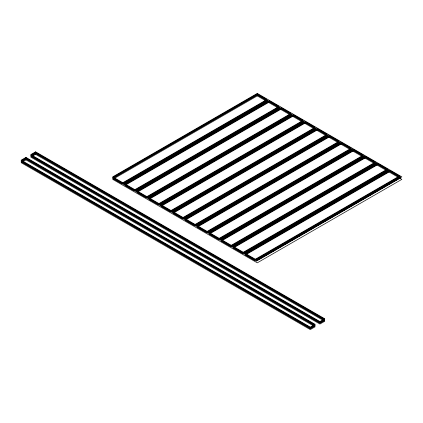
<?xml version="1.0" encoding="UTF-8"?>
<svg xmlns="http://www.w3.org/2000/svg" width="423" height="423" viewBox="0 0 423 423"><rect width="100%" height="100%" fill="white"/><g stroke="black" fill="none" stroke-linecap="round" stroke-linejoin="round"><path stroke-width="0.63" d="M123.553 183.677L268.124 100.209M123.553 184.232L268.124 100.769M123.553 184.793L268.124 101.324M135.603 190.636L280.169 107.167M135.603 191.191L280.169 107.722M135.603 191.746L280.169 108.277M147.648 197.589L292.219 114.12M147.648 198.144L292.219 114.681M147.648 198.704L292.219 115.236M159.698 204.547L304.264 121.078M159.698 205.102L304.264 121.634M159.698 205.657L304.264 122.189M171.743 211.5L316.314 128.032M171.743 212.055L316.314 128.592M171.743 212.61L316.314 129.147M183.788 218.453L328.359 134.99M183.788 219.014L328.359 135.545M183.788 219.569L328.359 136.1M195.838 225.411L340.409 141.943M195.838 225.967L340.409 142.503M195.838 226.522L340.409 143.059M207.883 232.364L352.454 148.901M207.883 232.925L352.454 149.456M207.883 233.48L352.454 150.012M219.934 239.323L364.504 155.854M219.934 239.878L364.504 156.41M219.934 240.433L364.504 156.97M231.978 246.276L376.549 162.813M231.978 246.836L376.549 163.368M231.978 247.392L376.549 163.923M244.029 253.234L388.6 169.766M244.029 253.789L388.6 170.321M244.029 254.345L388.6 170.881M256.074 260.187L400.644 176.724M256.074 260.748L400.644 177.279M256.074 261.303L400.644 177.834M25.967 157.388L21.15 160.169L310.292 327.101L315.109 324.319L25.967 157.388M35.606 151.82L30.789 154.601L319.925 321.538L324.748 318.757L35.606 151.82M25.967 157.943L21.15 160.724L310.292 327.656L315.109 324.875L25.967 157.943M35.606 152.38L30.789 155.162L319.925 322.093L324.748 319.312L35.606 152.38M25.967 158.498L21.15 161.279L310.292 328.216L315.109 325.43L25.967 158.498M35.606 152.936L30.789 155.717L319.925 322.649L324.748 319.867L35.606 152.936M25.967 159.053L21.15 161.84L310.292 328.771L315.109 325.99L25.967 159.053M35.606 153.491L30.789 156.272L319.925 323.204L324.748 320.423L35.606 153.491M25.967 159.889L21.15 162.67L310.292 329.607L315.109 326.82L25.967 159.889M35.606 154.326L30.789 157.107L319.925 324.039L324.748 321.258L35.606 154.326M257.279 93.393L112.708 176.862L257.279 260.33L401.85 176.862L257.279 93.393M257.279 93.954L112.708 177.417L122.347 182.985L266.918 99.516L257.279 93.954M257.279 94.509L112.708 177.972L122.347 183.54L266.918 100.071L257.279 94.509M257.279 95.064L112.708 178.532L122.347 184.095L266.918 100.626L257.279 95.064M257.279 95.899L112.708 179.368L257.279 262.831L401.85 179.368L257.279 95.899M269.329 100.907L124.759 184.375L134.398 189.938L278.963 106.469L269.329 100.907M269.329 101.462L124.759 184.93L134.398 190.493L278.963 107.03L269.329 101.462M269.329 102.022L124.759 185.486L134.398 191.053L278.963 107.585L269.329 102.022M281.374 107.865L136.803 191.328L146.443 196.896L291.013 113.427L281.374 107.865M281.374 108.42L136.803 191.883L146.443 197.451L291.013 113.983L281.374 108.42M281.374 108.975L136.803 192.444L146.443 198.006L291.013 114.538L281.374 108.975M293.425 114.818L148.854 198.287L158.493 203.849L303.058 120.381L293.425 114.818M293.425 115.373L148.854 198.842L158.493 204.404L303.058 120.941L293.425 115.373M293.425 115.928L148.854 199.397L158.493 204.959L303.058 121.496L293.425 115.928M305.469 121.771L160.899 205.24L170.538 210.802L315.109 127.339L305.469 121.771M305.469 122.332L160.899 205.795L170.538 211.363L315.109 127.894L305.469 122.332M305.469 122.887L160.899 206.355L170.538 211.918L315.109 128.449L305.469 122.887M317.52 128.729L172.949 212.198L182.588 217.76L327.153 134.292L317.52 128.729M317.52 129.285L172.949 212.753L182.588 218.316L327.153 134.852L317.52 129.285M317.52 129.84L172.949 213.308L182.588 218.871L327.153 135.408L317.52 129.84M329.565 135.683L184.994 219.151L194.633 224.713L339.204 141.25L329.565 135.683M329.565 136.243L184.994 219.706L194.633 225.274L339.204 141.805L329.565 136.243M329.565 136.798L184.994 220.261L194.633 225.829L339.204 142.361L329.565 136.798M341.615 142.641L197.044 226.104L206.683 231.672L351.249 148.203L341.615 142.641M341.615 143.196L197.044 226.665L206.683 232.227L351.249 148.759L341.615 143.196M341.615 143.751L197.044 227.22L206.683 232.782L351.249 149.319L341.615 143.751M353.66 149.594L209.089 233.062L218.728 238.625L363.299 155.162L353.66 149.594M353.66 150.154L209.089 233.618L218.728 239.185L363.299 155.717L353.66 150.154M353.66 150.71L209.089 234.173L218.728 239.741L363.299 156.272L353.66 150.71M365.71 156.552L221.139 240.015L230.778 245.583L375.344 162.115L365.71 156.552M365.71 157.107L221.139 240.576L230.778 246.138L375.344 162.67L365.71 157.107M365.71 157.663L221.139 241.131L230.778 246.694L375.344 163.23L365.71 157.663M377.755 163.505L233.184 246.974L242.823 252.536L387.394 169.073L377.755 163.505M377.755 164.066L233.184 247.529L242.823 253.097L387.394 169.628L377.755 164.066M377.755 164.621L233.184 248.084L242.823 253.652L387.394 170.183L377.755 164.621M389.805 170.464L245.234 253.927L254.873 259.495L399.439 176.026L389.805 170.464M389.805 171.019L245.234 254.487L254.873 260.05L399.439 176.581L389.805 171.019M389.805 171.574L245.234 255.043L254.873 260.605L399.439 177.142L389.805 171.574"/></g></svg>
